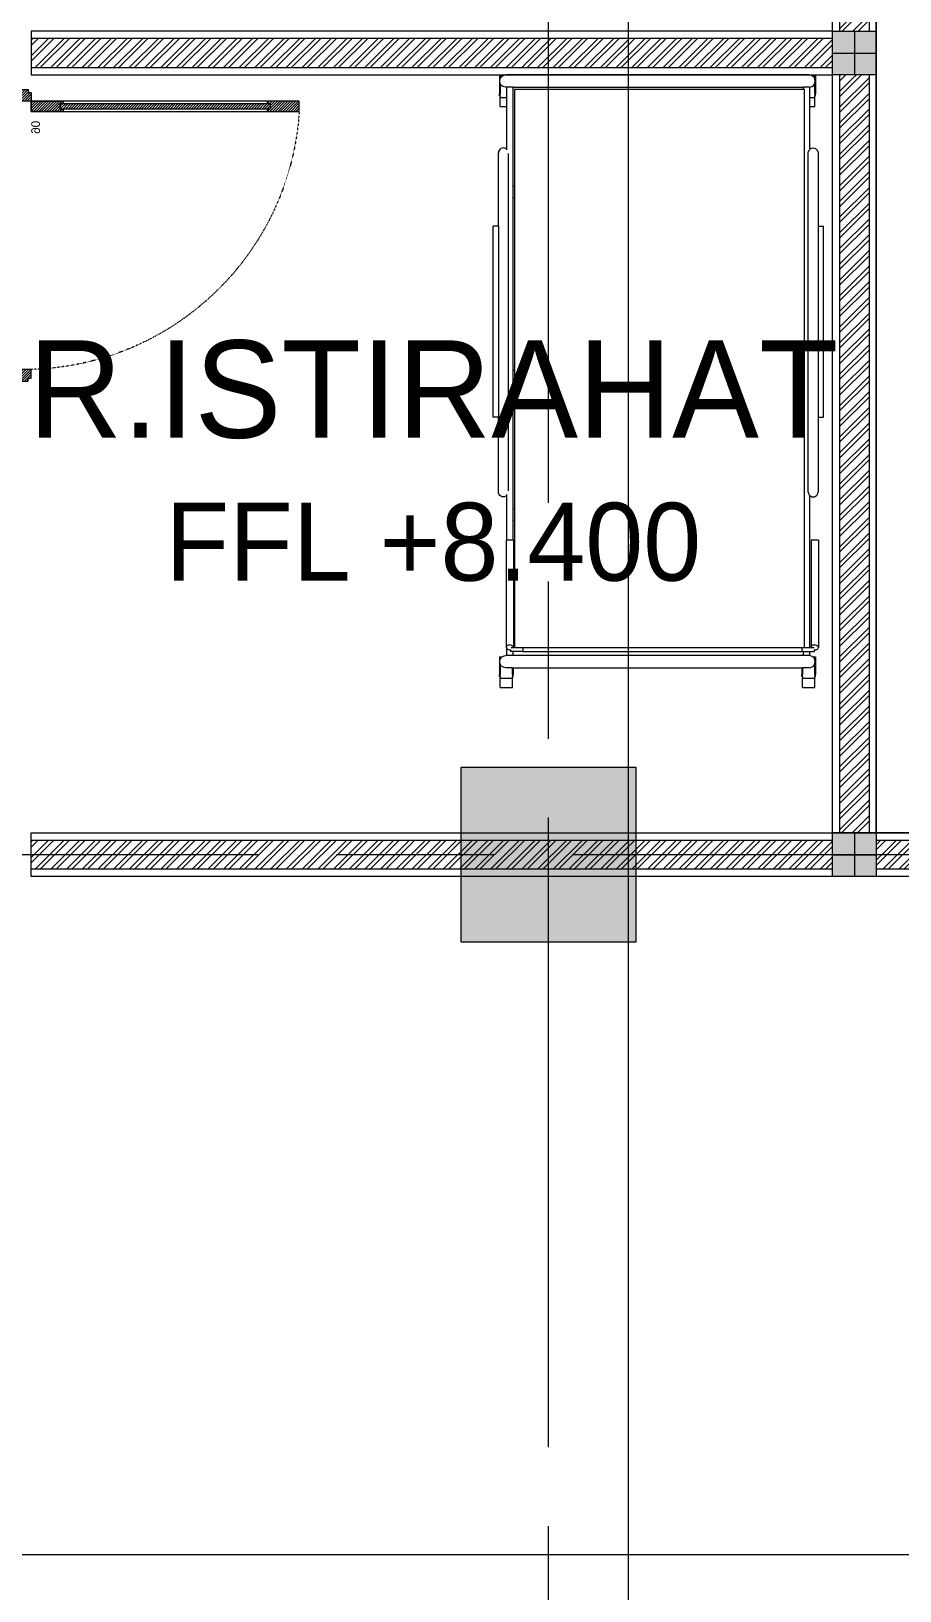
# Model space of a CAD drawing. Header units: millimetres. Extents: x -280308 to 6402717, y -14 to 2073074.
# Drawn here: x -12217 to -9236, y 490348 to 495698 of the extents above; entities that cross this region are included whole.
import ezdxf
from ezdxf.enums import TextEntityAlignment as Align

# ---------------------------------------------------------------- set-up
doc = ezdxf.new("R2010")
doc.units = ezdxf.units.MM
for name, pattern in [('ACAD_ISO03W100', [30, 12, -18]), ('ACAD_ISO08W100', [36, 24, -3, 6, -3]), ('DASHED2', [0.375, 0.25, -0.125]), ('I02_HIDDEN', [6, 4, -2])]:
    doc.linetypes.add(name, pattern=pattern)
doc.layers.get('0').update_dxf_attribs({"lineweight": 0})
for name, color, linetype, lineweight in [('_Door & Window', 1, 'Continuous', 0), ('A-ALINE-1', 91, 'Continuous', 20), ('A-ALINE-3', 111, 'Continuous', 15), ('A-ALINE-6', 117, 'Continuous', 9), ('A-ANNOTATION', 144, 'Continuous', 0), ('A-Furn', 250, 'Continuous', 0), ('A-Z22-T-Anno_Text', 152, 'Continuous', 9), ('A-Z774-E-Hidden', 142, 'I02_HIDDEN', 0), ('ARSIR', 251, 'Continuous', 0), ('Struktur', 80, 'Continuous', 20)]:
    doc.layers.add(name, color=color, linetype=linetype, lineweight=lineweight)
doc.layers.add('A-FILL-1', color=7, linetype='Continuous', lineweight=0, true_color=0x454545)
doc.layers.add('A-TEXT', color=254, linetype='Continuous')
doc.styles.add('Annotative', font='arial.ttf', dxfattribs={"height": 1.25})
doc.styles.add('CENTURY', font='GOTHIC.TTF')
doc.styles.get("Standard").update_dxf_attribs({"font": 'arial.ttf'})
doc.styles.add('TGF_A', font='arial.ttf')
pattern_1 = [(135, (51.1804, 3e-10), (-4.490128, -4.490128), [])]

# ---------------------------------------------------------------- blocks, each defined once
blk = doc.blocks.new('A$Ccf87384a')
blk.add_wipeout([(-75, 75), (75, 75), (75, -75), (-75, -75)])
blk.add_wipeout([(-75, -75), (-75, 75), (75, 75), (75, -75)])
at = {"layer": 'A-FILL-1', "ltscale": 0.25}
h = blk.add_hatch(color=256, dxfattribs=at)
h.dxf.hatch_style = 1
h.paths.add_polyline_path([(-75, -75), (-75, 75), (75, 75), (75, -75)])
at = {"layer": 'A-ALINE-1'}
blk.add_lwpolyline([(-75, -75), (-75, 75), (75, 75), (75, -75)], close=True, dxfattribs=at)
at = {"layer": 'A-FILL-1', "ltscale": 0.25}
for p, q in [((0, 75), (0, -75)), ((-75, 0), (75, 0))]:
    blk.add_line(p, q, dxfattribs=at)
blk = doc.blocks.new('P180')
at = {"layer": 'A-Furn'}
h = blk.add_hatch(dxfattribs=at)
h.set_pattern_fill('ANSI31', color=256, scale=2, angle=450, style=0)
h.paths.add_polyline_path([(-30765.8, -2658.3), (-30755.8, -2658.3), (-30755.8, -2648.3), (-30625.8, -2648.3), (-30625.8, -2658.3), (-30615.8, -2658.3), (-30615.8, -2688.3), (-30650.8, -2688.3), (-30650.8, -2698.3), (-30765.8, -2698.3)])
h = blk.add_hatch(dxfattribs=at)
h.set_pattern_fill('ANSI31', color=256, scale=2, angle=450, style=0)
h.set_pattern_definition([(135, (51.1804, -604.547), (-4.490128, -4.490128), [])])
h.paths.add_polyline_path([(-30615.8, -3608.3), (-30505.8, -3608.3), (-30505.8, -3600.3), (-30515.8, -3600.3), (-30515.8, -3581.3), (-30505.8, -3581.3), (-30505.8, -3573.3), (-30615.8, -3573.3)])
h = blk.add_hatch(dxfattribs=at)
h.set_pattern_fill('ANSI31', color=256, scale=2, angle=450, style=0)
h.set_pattern_definition(pattern_1)
h.paths.add_polyline_path([(-29795.8, -3600.3), (-29795.8, -3581.3), (-30515.8, -3581.3), (-30515.8, -3600.3)])
h = blk.add_hatch(dxfattribs=at)
h.set_pattern_fill('ANSI31', color=256, scale=2, angle=450, style=0)
h.set_pattern_definition(pattern_1)
h.paths.add_polyline_path([(-29695.8, -3608.3), (-29805.8, -3608.3), (-29805.8, -3600.3), (-29795.8, -3600.3), (-29795.8, -3581.3), (-29805.8, -3581.3), (-29805.8, -3573.3), (-29695.8, -3573.3)])
h = blk.add_hatch(dxfattribs=at)
h.set_pattern_fill('ANSI31', color=256, scale=2, angle=450, style=0)
h.paths.add_polyline_path([(-30765.8, -3638.3), (-30755.8, -3638.3), (-30755.8, -3648.3), (-30625.8, -3648.3), (-30625.8, -3638.3), (-30615.8, -3638.3), (-30615.8, -3608.3), (-30650.8, -3608.3), (-30650.8, -3598.3), (-30765.8, -3598.3)])
at = {"layer": '_Door & Window'}
for points in [[(-30765.8, -2658.3), (-30755.8, -2658.3), (-30755.8, -2648.3), (-30625.8, -2648.3), (-30625.8, -2658.3), (-30615.8, -2658.3), (-30615.8, -2688.3), (-30650.8, -2688.3), (-30650.8, -2698.3), (-30765.8, -2698.3), (-30765.8, -2658.3)], [(-30615.8, -3608.3), (-30505.8, -3608.3), (-30505.8, -3600.3), (-30515.8, -3600.3), (-30515.8, -3581.3), (-30505.8, -3581.3), (-30505.8, -3573.3), (-30615.8, -3573.3), (-30615.8, -3608.3)], [(-29695.8, -3608.3), (-29805.8, -3608.3), (-29805.8, -3600.3), (-29795.8, -3600.3), (-29795.8, -3581.3), (-29805.8, -3581.3), (-29805.8, -3573.3), (-29695.8, -3573.3), (-29695.8, -3608.3)], [(-30765.8, -3638.3), (-30755.8, -3638.3), (-30755.8, -3648.3), (-30625.8, -3648.3), (-30625.8, -3638.3), (-30615.8, -3638.3), (-30615.8, -3608.3), (-30650.8, -3608.3), (-30650.8, -3598.3), (-30765.8, -3598.3), (-30765.8, -3638.3)]]:
    blk.add_lwpolyline(points, dxfattribs=at)
blk.add_lwpolyline([(-30615.8, -3608.3), (-30615.8, -3573.3), (-29695.8, -3573.3), (-29695.8, -3608.3)], close=True, dxfattribs=at)
at = {"layer": '_Door & Window', "linetype": 'ACAD_ISO03W100', "ltscale": 0.02}
blk.add_arc((-30640.5, -3634.6), 946.6, 3.7152, 88.5077, dxfattribs=at)
at = {"layer": 'A-Furn'}
blk.add_lwpolyline([(-29795.8, -3600.3), (-29795.8, -3581.3), (-30515.8, -3581.3), (-30515.8, -3600.3)], close=True, dxfattribs=at)
at = {"layer": 'Defpoints', "ltscale": 0.25, "insert": (-30585.6, -3496.2), "char_height": 30, "attachment_point": 1, "rotation": 270, "style": 'CENTURY'}
blk.add_mtext_dynamic_manual_height_columns('90', width=78.467, gutter_width=750, heights=[0], dxfattribs=at)
blk = doc.blocks.new('A$Cde128566')
at = {"color": 0, "linetype": 'ByBlock', "lineweight": -2}
for p, q in [((-0.8762, -0.0012), (-0.8672, 0)), ((0.8672, 0), (-0.8672, 0)), ((0.8762, -0.0012), (0.8672, 0)), ((-0.9033, -0.0069), (-0.9033, -0.1076)), ((-0.9033, -0.0069), (-0.8994, -0.0069)), ((-0.9022, -0.035), (-0.901, -0.0259)), ((-0.901, -0.0441), (-0.9022, -0.035)), ((-0.901, -0.0259), (-0.8994, -0.0221)), ((-0.8994, -0.0479), (-0.901, -0.0441)), ((-0.8994, -0.0069), (-0.8876, -0.0069)), ((-0.8994, -0.0069), (-0.8994, -0.0221)), ((-0.8994, -0.0221), (-0.8975, -0.0175)), ((-0.8994, -0.0479), (-0.8994, -0.1076)), ((-0.8975, -0.0525), (-0.8994, -0.0479)), ((-0.8975, -0.0175), (-0.8919, -0.0103)), ((-0.8919, -0.0597), (-0.8975, -0.0525)), ((-0.8919, -0.0103), (-0.8876, -0.0069)), ((-0.8847, -0.0653), (-0.8919, -0.0597)), ((-0.8876, -0.0069), (-0.8847, -0.0047)), ((-0.8847, -0.0047), (-0.8762, -0.0012)), ((-0.8762, -0.0688), (-0.8847, -0.0653)), ((-0.8672, -0.07), (-0.8762, -0.0688)), ((-0.8625, -0.07), (-0.8672, -0.07)), ((-0.8625, -0.07), (-0.8625, -0.1285)), ((-0.8248, -0.07), (-0.8625, -0.07)), ((-0.8248, -0.634), (-0.8248, -0.07)), ((-0.8248, -0.07), (0.8342, -0.07)), ((0.8342, -0.0823), (-0.8183, -0.0823)), ((-0.8183, -0.0823), (-0.8183, -0.634)), ((0.8342, -0.07), (0.8342, -0.0823)), ((0.8672, -0.07), (0.8342, -0.07)), ((0.8407, -0.0823), (0.8342, -0.0823)), ((0.8407, -3.2729), (0.8407, -0.0823)), ((0.8672, -0.07), (0.8719, -0.0694)), ((0.8719, -0.0694), (0.8762, -0.0688)), ((0.8719, -0.1285), (0.8719, -0.0694)), ((0.8847, -0.0047), (0.8762, -0.0012)), ((0.8762, -0.0688), (0.8847, -0.0653)), ((0.8876, -0.0069), (0.8847, -0.0047)), ((0.8847, -0.0653), (0.8919, -0.0597)), ((0.8876, -0.0069), (0.9002, -0.0069)), ((0.8919, -0.0103), (0.8876, -0.0069)), ((0.8975, -0.0175), (0.8919, -0.0103)), ((0.8919, -0.0597), (0.8975, -0.0525)), ((0.9002, -0.0241), (0.8975, -0.0175)), ((0.8975, -0.0525), (0.9002, -0.0459)), ((0.9002, -0.0069), (0.9041, -0.0069)), ((0.9002, -0.0241), (0.9002, -0.0069)), ((0.901, -0.0259), (0.9002, -0.0241)), ((0.9002, -0.0459), (0.901, -0.0441)), ((0.9002, -0.1076), (0.9002, -0.0459)), ((0.9022, -0.035), (0.901, -0.0259)), ((0.901, -0.0441), (0.9022, -0.035)), ((0.9041, -0.0069), (0.9041, -0.1076)), ((-0.9033, -0.1194), (-0.9033, -0.1076)), ((-0.9033, -0.1076), (-0.8994, -0.1076)), ((-0.9033, -0.1194), (-0.8994, -0.1194)), ((-0.8994, -0.1194), (-0.8994, -0.1076)), ((-0.8994, -0.1194), (-0.8994, -0.1285)), ((-0.8994, -0.1285), (-0.8625, -0.1285)), ((-0.8994, -0.1813), (-0.8994, -0.1285)), ((-0.8625, -0.1285), (-0.8625, -0.1813)), ((0.8719, -0.1285), (0.9002, -0.1285)), ((0.8719, -0.1813), (0.8719, -0.1285)), ((0.9002, -0.1076), (0.9041, -0.1076)), ((0.9002, -0.1076), (0.9002, -0.1194)), ((0.9002, -0.1194), (0.9041, -0.1194)), ((0.9002, -0.1285), (0.9002, -0.1194)), ((0.9002, -0.1813), (0.9002, -0.1285)), ((0.9041, -0.1194), (0.9041, -0.1076)), ((-0.8994, -0.1813), (-0.8625, -0.1813)), ((-0.8625, -0.1813), (-0.8625, -0.425)), ((0.8719, -0.1813), (0.9002, -0.1813)), ((0.8719, -0.425), (0.8719, -0.1813)), ((-0.9083, -0.4382), (-0.9093, -0.4455)), ((-0.9093, -0.8653), (-0.9093, -0.4455)), ((-0.9055, -0.4315), (-0.9083, -0.4382)), ((-0.9011, -0.4257), (-0.9055, -0.4315)), ((-0.8953, -0.4212), (-0.9011, -0.4257)), ((-0.8885, -0.4184), (-0.8953, -0.4212)), ((-0.8813, -0.4175), (-0.8885, -0.4184)), ((-0.8741, -0.4185), (-0.8813, -0.4175)), ((-0.8673, -0.4213), (-0.8741, -0.4185)), ((-0.8625, -0.425), (-0.8673, -0.4213)), ((-0.8625, -0.425), (-0.8625, -0.428)), ((0.8627, -0.4455), (0.8637, -0.4383)), ((0.8627, -2.3845), (0.8627, -0.4455)), ((0.8637, -0.4383), (0.8664, -0.4315)), ((0.8664, -0.4315), (0.8709, -0.4257)), ((0.8709, -0.4257), (0.8719, -0.425)), ((0.8767, -0.4213), (0.8719, -0.425)), ((0.8767, -0.4213), (0.8834, -0.4185)), ((0.8834, -0.4185), (0.8907, -0.4175)), ((0.8907, -0.4175), (0.8979, -0.4184)), ((0.8979, -0.4184), (0.9047, -0.4212)), ((0.9047, -0.4212), (0.9105, -0.4257)), ((0.9105, -0.4257), (0.9149, -0.4315)), ((0.9177, -0.4382), (0.9149, -0.4315)), ((0.9177, -0.4382), (0.9186, -0.4455)), ((0.9186, -0.4455), (0.9186, -0.8653)), ((-0.8533, -0.4491), (-0.8533, -2.3769)), ((-0.8248, -0.7008), (-0.8248, -0.634)), ((-0.8248, -0.634), (-0.8183, -0.634)), ((-0.8248, -0.7008), (-0.8183, -0.7008)), ((-0.8248, -1.6858), (-0.8248, -0.7008)), ((-0.8183, -0.634), (-0.8183, -0.7008)), ((-0.8183, -0.7008), (-0.8183, -1.6858)), ((-0.9395, -1.9573), (-0.9395, -0.8653)), ((-0.9093, -0.8653), (-0.9395, -0.8653)), ((-0.9093, -0.8653), (-0.9093, -1.9573)), ((0.9186, -0.8653), (0.9489, -0.8653)), ((0.9186, -0.8653), (0.9186, -1.9573)), ((0.9489, -1.9573), (0.9489, -0.8653)), ((-0.8248, -1.7525), (-0.8248, -1.6858)), ((-0.8248, -1.6858), (-0.8183, -1.6858)), ((-0.8183, -1.6858), (-0.8183, -1.7525)), ((-0.8248, -1.7525), (-0.8183, -1.7525)), ((-0.8248, -2.4784), (-0.8248, -1.7525)), ((-0.8183, -1.7525), (-0.8183, -2.4784)), ((-0.9093, -1.9573), (-0.9395, -1.9573)), ((-0.9093, -2.3845), (-0.9093, -1.9573)), ((0.9186, -1.9573), (0.9489, -1.9573)), ((0.9186, -1.9573), (0.9186, -2.3845)), ((-0.9083, -2.3918), (-0.9093, -2.3845)), ((-0.9055, -2.3985), (-0.9083, -2.3918)), ((-0.9011, -2.4043), (-0.9055, -2.3985)), ((-0.8953, -2.4087), (-0.9011, -2.4043)), ((-0.8625, -2.405), (-0.8673, -2.4087)), ((-0.8625, -2.3986), (-0.8625, -2.405)), ((-0.8625, -2.405), (-0.8625, -2.6595)), ((0.8627, -2.3845), (0.8637, -2.3917)), ((0.8637, -2.3917), (0.8664, -2.3985)), ((0.8664, -2.3985), (0.8709, -2.4043)), ((0.8709, -2.4043), (0.8719, -2.405)), ((0.8719, -3.2729), (0.8719, -2.405)), ((0.8719, -2.405), (0.8767, -2.4087)), ((0.9047, -2.4087), (0.9105, -2.4043)), ((0.9105, -2.4043), (0.9149, -2.3985)), ((0.9149, -2.3985), (0.9177, -2.3918)), ((0.9177, -2.3918), (0.9186, -2.3845)), ((-0.8885, -2.4115), (-0.8953, -2.4087)), ((-0.8813, -2.4125), (-0.8885, -2.4115)), ((-0.8741, -2.4115), (-0.8813, -2.4125)), ((-0.8673, -2.4087), (-0.8741, -2.4115)), ((-0.8248, -2.5451), (-0.8248, -2.4784)), ((-0.8248, -2.4784), (-0.8183, -2.4784)), ((-0.8183, -2.4784), (-0.8183, -2.5451)), ((0.8767, -2.4087), (0.8834, -2.4115)), ((0.8834, -2.4115), (0.8907, -2.4125)), ((0.8907, -2.4125), (0.8979, -2.4115)), ((0.8979, -2.4115), (0.9047, -2.4087)), ((-0.8248, -2.5451), (-0.8183, -2.5451)), ((-0.8248, -2.6595), (-0.8248, -2.5451)), ((-0.8183, -2.5451), (-0.8183, -3.2729)), ((-0.8642, -2.6595), (-0.8625, -2.6595)), ((-0.8642, -2.6595), (-0.8642, -3.2726)), ((-0.8248, -2.6595), (-0.8625, -2.6595)), ((-0.8234, -2.6595), (-0.8248, -2.6595)), ((-0.8234, -2.6595), (-0.8234, -3.2729)), ((0.9203, -2.6595), (0.8795, -2.6595)), ((0.8795, -2.6595), (0.8795, -3.2726)), ((0.9203, -2.6595), (0.9203, -3.2733)), ((-0.8637, -3.269), (-0.8642, -3.2726)), ((-0.8642, -3.2726), (-0.8634, -3.2762)), ((-0.8618, -3.2657), (-0.8637, -3.269)), ((-0.8634, -3.2762), (-0.8625, -3.2776)), ((-0.8625, -3.2776), (-0.8625, -3.3195)), ((-0.8625, -3.2776), (-0.8612, -3.2796)), ((-0.8587, -3.2629), (-0.8618, -3.2657)), ((-0.8612, -3.2796), (-0.8578, -3.2825)), ((-0.8546, -3.2607), (-0.8587, -3.2629)), ((-0.8578, -3.2825), (-0.8535, -3.2848)), ((-0.8498, -3.2594), (-0.8546, -3.2607)), ((-0.8535, -3.2848), (-0.8485, -3.2863)), ((-0.8445, -3.2591), (-0.8498, -3.2594)), ((-0.8485, -3.2863), (-0.8432, -3.2868)), ((-0.8392, -3.2596), (-0.8445, -3.2591)), ((-0.8432, -3.2868), (-0.8395, -3.2865)), ((-0.8395, -3.2865), (-0.8379, -3.2864)), ((-0.8395, -3.2865), (-0.8395, -3.2967)), ((-0.8248, -3.2967), (-0.8395, -3.2967)), ((-0.8342, -3.2611), (-0.8392, -3.2596)), ((-0.8379, -3.2864), (-0.8366, -3.2861)), ((-0.8366, -3.2729), (-0.8235, -3.2729)), ((-0.8299, -3.2634), (-0.8342, -3.2611)), ((-0.8265, -3.2663), (-0.8299, -3.2634)), ((-0.8243, -3.2697), (-0.8265, -3.2663)), ((-0.8248, -3.3195), (-0.8248, -3.2967)), ((-0.7695, -3.2967), (-0.8248, -3.2967)), ((-0.8235, -3.2729), (-0.8243, -3.2697)), ((-0.8234, -3.2729), (-0.8235, -3.2729)), ((-0.8183, -3.2729), (-0.8234, -3.2729)), ((-0.8183, -3.2729), (-0.7695, -3.2729)), ((-0.7695, -3.2729), (-0.7695, -3.2967)), ((-0.7695, -3.2729), (0.8265, -3.2729)), ((-0.7695, -3.2967), (0.8265, -3.2967)), ((0.8265, -3.2729), (0.8265, -3.2967)), ((0.8265, -3.2729), (0.8407, -3.2729)), ((0.8342, -3.2967), (0.8265, -3.2967)), ((0.8342, -3.2967), (0.8342, -3.3195)), ((0.8342, -3.2967), (0.8719, -3.2967)), ((0.8407, -3.2729), (0.8719, -3.2729)), ((0.8719, -3.2729), (0.8795, -3.2729)), ((0.8719, -3.3201), (0.8719, -3.2967)), ((0.8719, -3.2967), (0.8965, -3.2967)), ((0.88, -3.269), (0.8795, -3.2726)), ((0.8795, -3.2726), (0.8795, -3.2729)), ((0.8795, -3.2729), (0.8954, -3.2729)), ((0.8819, -3.2657), (0.88, -3.269)), ((0.885, -3.2629), (0.8819, -3.2657)), ((0.8891, -3.2607), (0.885, -3.2629)), ((0.894, -3.2594), (0.8891, -3.2607)), ((0.8992, -3.2591), (0.894, -3.2594)), ((0.8954, -3.2863), (0.8965, -3.2864)), ((0.8965, -3.2864), (0.8965, -3.2967)), ((0.8965, -3.2864), (0.9006, -3.2868)), ((0.9045, -3.2596), (0.8992, -3.2591)), ((0.9006, -3.2868), (0.9058, -3.2864)), ((0.9095, -3.2611), (0.9045, -3.2596)), ((0.9058, -3.2864), (0.9107, -3.2851)), ((0.9139, -3.2634), (0.9095, -3.2611)), ((0.9107, -3.2851), (0.9148, -3.283)), ((0.9172, -3.2663), (0.9139, -3.2634)), ((0.9148, -3.283), (0.9179, -3.2802)), ((0.9194, -3.2697), (0.9172, -3.2663)), ((0.9179, -3.2802), (0.9198, -3.2769)), ((0.9203, -3.2733), (0.9194, -3.2697)), ((0.9198, -3.2769), (0.9203, -3.2733)), ((-0.9033, -3.3276), (-0.9033, -3.4282)), ((-0.9033, -3.3276), (-0.8994, -3.3276)), ((-0.9022, -3.3545), (-0.901, -3.3455)), ((-0.901, -3.3636), (-0.9022, -3.3545)), ((-0.901, -3.3455), (-0.8994, -3.3416)), ((-0.8994, -3.3675), (-0.901, -3.3636)), ((-0.8994, -3.3276), (-0.889, -3.3276)), ((-0.8994, -3.3276), (-0.8994, -3.3416)), ((-0.8994, -3.3416), (-0.8975, -3.337)), ((-0.8994, -3.3675), (-0.8994, -3.4282)), ((-0.8975, -3.372), (-0.8994, -3.3675)), ((-0.8975, -3.337), (-0.8919, -3.3298)), ((-0.8919, -3.3793), (-0.8975, -3.372)), ((-0.8919, -3.3298), (-0.889, -3.3276)), ((-0.8847, -3.3848), (-0.8919, -3.3793)), ((-0.889, -3.3276), (-0.8847, -3.3242)), ((-0.8847, -3.3242), (-0.8762, -3.3207)), ((-0.8762, -3.3883), (-0.8847, -3.3848)), ((-0.8762, -3.3207), (-0.8672, -3.3195)), ((-0.8672, -3.3895), (-0.8762, -3.3883)), ((-0.8625, -3.3195), (-0.8672, -3.3195)), ((-0.8248, -3.3195), (-0.8625, -3.3195)), ((0.8342, -3.3195), (-0.8248, -3.3195)), ((0.8672, -3.3195), (0.8342, -3.3195)), ((0.8719, -3.3201), (0.8672, -3.3195)), ((0.8672, -3.3895), (0.8762, -3.3883)), ((0.8762, -3.3207), (0.8719, -3.3201)), ((0.8847, -3.3242), (0.8762, -3.3207)), ((0.8762, -3.3883), (0.8847, -3.3848)), ((0.889, -3.3276), (0.8847, -3.3242)), ((0.8847, -3.3848), (0.8919, -3.3793)), ((0.889, -3.3276), (0.9002, -3.3276)), ((0.8919, -3.3298), (0.889, -3.3276)), ((0.8975, -3.337), (0.8919, -3.3298)), ((0.8919, -3.3793), (0.8975, -3.372)), ((0.9002, -3.3436), (0.8975, -3.337)), ((0.8975, -3.372), (0.9002, -3.3655)), ((0.9002, -3.3276), (0.9041, -3.3276)), ((0.9002, -3.3436), (0.9002, -3.3276)), ((0.901, -3.3455), (0.9002, -3.3436)), ((0.9002, -3.3655), (0.901, -3.3636)), ((0.9002, -3.4282), (0.9002, -3.3655)), ((0.9022, -3.3545), (0.901, -3.3455)), ((0.901, -3.3636), (0.9022, -3.3545)), ((0.9041, -3.3276), (0.9041, -3.4282)), ((-0.9033, -3.44), (-0.9033, -3.4282)), ((-0.9033, -3.4282), (-0.8994, -3.4282)), ((-0.9033, -3.44), (-0.8994, -3.44)), ((-0.8994, -3.44), (-0.8994, -3.4282)), ((-0.8994, -3.44), (-0.8994, -3.4491)), ((-0.8994, -3.4491), (-0.8288, -3.4491)), ((-0.8994, -3.5019), (-0.8994, -3.4491)), ((-0.8288, -3.3895), (-0.8672, -3.3895)), ((-0.8288, -3.4282), (-0.8288, -3.3895)), ((-0.8288, -3.3895), (-0.8249, -3.3895)), ((-0.8288, -3.4282), (-0.8249, -3.4282)), ((-0.8288, -3.4282), (-0.8288, -3.44)), ((-0.8288, -3.44), (-0.8249, -3.44)), ((-0.8288, -3.4491), (-0.8288, -3.44)), ((-0.8288, -3.5019), (-0.8288, -3.4491)), ((-0.8249, -3.3895), (-0.8249, -3.4282)), ((-0.8249, -3.3895), (0.8257, -3.3895)), ((-0.8249, -3.44), (-0.8249, -3.4282)), ((0.8257, -3.3895), (0.8257, -3.4282)), ((0.8257, -3.3895), (0.8296, -3.3895)), ((0.8257, -3.44), (0.8257, -3.4282)), ((0.8257, -3.4282), (0.8296, -3.4282)), ((0.8257, -3.44), (0.8296, -3.44)), ((0.8296, -3.3895), (0.8296, -3.4282)), ((0.8672, -3.3895), (0.8296, -3.3895)), ((0.8296, -3.44), (0.8296, -3.4282)), ((0.8296, -3.44), (0.8296, -3.4491)), ((0.8296, -3.4491), (0.9002, -3.4491)), ((0.8296, -3.5019), (0.8296, -3.4491)), ((0.9002, -3.4282), (0.9041, -3.4282)), ((0.9002, -3.4282), (0.9002, -3.44)), ((0.9002, -3.44), (0.9041, -3.44)), ((0.9002, -3.4491), (0.9002, -3.44)), ((0.9002, -3.5019), (0.9002, -3.4491)), ((0.9041, -3.44), (0.9041, -3.4282)), ((-0.8994, -3.5019), (-0.8288, -3.5019)), ((0.8296, -3.5019), (0.9002, -3.5019))]:
    blk.add_line(p, q, dxfattribs=at)
blk = doc.blocks.new('A$C286adef0')
at = {"layer": 'A-FILL-1', "ltscale": 0.25}
h = blk.add_hatch(dxfattribs=at)
h.set_pattern_fill('ANSI32', color=256, scale=4, angle=180)
h.set_pattern_definition([(225, (141250.98, -37589.12), (26.940768, -26.940768), []), (225, (141233.02, -37589.12), (26.940768, -26.940768), [])])
h.paths.add_polyline_path([(36572.8, -7497), (36572.8, -1747), (36672.8, -1747), (36672.8, -7497)])
h = blk.add_hatch(dxfattribs=at)
h.set_pattern_fill('ANSI32', color=256, scale=4, angle=180)
h.set_pattern_definition([(225, (-254914.15, -224008.79), (26.9407684, -26.9407684), []), (225, (-254932.112, -224008.79), (26.9407684, -26.9407684), [])])
h.paths.add_polyline_path([(33797.8, -7522), (39597.8, -7522), (39597.8, -7622), (33797.8, -7622)])
at = {"layer": 'A-ALINE-3', "linetype": 'Continuous'}
for points in [[(36572.8, -7497), (36572.8, -1747), (36672.8, -1747), (36672.8, -7497)], [(33797.8, -7522), (39597.8, -7522), (39597.8, -7622), (33797.8, -7622)]]:
    blk.add_lwpolyline(points, close=True, dxfattribs=at)
at = {"layer": 'A-ALINE-6'}
for points in [[(36547.8, -7497), (36547.8, -1747), (36697.8, -1747), (36697.8, -7497)], [(33797.8, -7497), (39597.8, -7497), (39597.8, -7647), (33797.8, -7647)], [(30372.8, -9972), (53622.8, -9972), (53622.8, -12972), (30372.8, -12972)]]:
    blk.add_lwpolyline(points, close=True, dxfattribs=at)
at = {"xscale": 600, "yscale": 600, "zscale": 600}
blk.add_blockref('A$Cde128566', (35946.8, -4897), dxfattribs=at)
at = {"xscale": -1, "rotation": 180}
blk.add_blockref('P180', (64413.6, -8595.3), dxfattribs=at)
at = {"ltscale": 0.25}
for p in [(36622.8, -4822), (36622.8, -7572)]:
    blk.add_blockref('A$Ccf87384a', p, dxfattribs=at)
at = {"layer": 'A-FILL-1', "ltscale": 0.25}
h = blk.add_hatch(dxfattribs=at)
h.set_pattern_fill('ANSI32', color=256, scale=4, angle=180)
h.set_pattern_definition([(225, (-254914.15, -221258.79), (26.9407684, -26.9407684), []), (225, (-254932.112, -221258.79), (26.9407684, -26.9407684), [])])
h.paths.add_polyline_path([(36547.8, -4772), (33797.8, -4772), (33797.8, -4872), (36547.8, -4872)])
at = {"color": 0, "linetype": 'DASHED2', "lineweight": -2, "ltscale": 6}
blk.add_lwpolyline([(36697.8, -4622), (40697.8, -4622), (40697.8, -7497), (36697.8, -7497)], close=True, dxfattribs=at)
at = {"layer": 'A-ALINE-3', "linetype": 'Continuous'}
blk.add_lwpolyline([(36547.8, -4772), (33797.8, -4772), (33797.8, -4872), (36547.8, -4872)], close=True, dxfattribs=at)
at = {"layer": 'A-ALINE-6'}
blk.add_lwpolyline([(36547.8, -4747), (33797.8, -4747), (33797.8, -4897), (36547.8, -4897)], close=True, dxfattribs=at)
blk = doc.blocks.new('*U552')
at = {"layer": 'A-ANNOTATION', "linetype": 'ACAD_ISO08W100', "ltscale": 0.25}
blk.add_lwpolyline([(0, -5), (0, -90.561)], dxfattribs=at)
at = {"layer": 'A-TEXT'}
blk.add_attdef('N', text='', height=0.9, dxfattribs=at).set_placement((0, 2.75), align=Align.MIDDLE_CENTER)
blk = doc.blocks.new('*U539')
at = {"layer": 'A-ANNOTATION', "linetype": 'ACAD_ISO08W100', "ltscale": 0.25}
blk.add_lwpolyline([(0, -7.641), (0, -228.348)], dxfattribs=at)
at = {"layer": 'A-TEXT'}
blk.add_attdef('N', text='', height=0.9, dxfattribs=at).set_placement((0, 2.75), align=Align.MIDDLE_CENTER)
blk = doc.blocks.new('A$Cf37525da')
at = {"color": 124, "xscale": -360.0000000000001, "yscale": 360.0000000000001, "zscale": 360.0000000000001}
for name, p, rotation in [('*U552', (-32750, -25932.8), 180), ('*U539', (4643.8, -5900), 270)]:
    blk.add_blockref(name, p, dxfattribs=dict(at, rotation=rotation))
blk = doc.blocks.new('A$Ce8dd3f65')
at = {"layer": 'ARSIR', "linetype": 'ByBlock', "lineweight": -2, "ltscale": 0.25}
h = blk.add_hatch(color=256, dxfattribs=at)
h.dxf.hatch_style = 1
h.paths.add_polyline_path([(30100, 3775), (30500, 3775), (30500, 4375), (30100, 4375)])
h.paths.add_polyline_path([(30050, 1875), (30550, 1875), (30550, 2375), (30050, 2375)])
h.paths.add_polyline_path([(44800, 1875), (45300, 1875), (45300, 2375), (44800, 2375)])
h.paths.add_polyline_path([(39025, 1875), (39525, 1875), (39525, 2375), (39025, 2375)])
h.paths.add_polyline_path([(0, 20200), (600, 20200), (600, 19600), (0, 19600)])
h.paths.add_polyline_path([(0, 600), (600, 600), (600, 0), (0, 0)])
h.paths.add_polyline_path([(0, 14300), (600, 14300), (600, 13700), (0, 13700)])
h.paths.add_polyline_path([(0, 5900), (600, 5900), (600, 6500), (0, 6500)])
h.paths.add_polyline_path([(4025, 20175), (4575, 20175), (4575, 19625), (4025, 19625)])
h.paths.add_polyline_path([(4000, 14300), (4600, 14300), (4600, 13700), (4000, 13700)])
h.paths.add_polyline_path([(4025, 25), (4575, 25), (4575, 575), (4025, 575)])
h.paths.add_polyline_path([(4000, 5900), (4600, 5900), (4600, 6500), (4000, 6500)])
h.paths.add_polyline_path([(9025, 20175), (9575, 20175), (9575, 19625), (9025, 19625)])
h.paths.add_polyline_path([(9000, 14300), (9600, 14300), (9600, 13700), (9000, 13700)])
h.paths.add_polyline_path([(9025, 25), (9575, 25), (9575, 575), (9025, 575)])
h.paths.add_polyline_path([(9000, 5900), (9600, 5900), (9600, 6500), (9000, 6500)])
h.paths.add_polyline_path([(15025, 20175), (15575, 20175), (15575, 19625), (15025, 19625)])
h.paths.add_polyline_path([(15000, 14300), (15600, 14300), (15600, 13700), (15000, 13700)])
h.paths.add_polyline_path([(15025, 25), (15575, 25), (15575, 575), (15025, 575)])
h.paths.add_polyline_path([(15000, 5900), (15600, 5900), (15600, 6500), (15000, 6500)])
h.paths.add_polyline_path([(21025, 20175), (21575, 20175), (21575, 19625), (21025, 19625)])
h.paths.add_polyline_path([(21000, 14300), (21600, 14300), (21600, 13700), (21000, 13700)])
h.paths.add_polyline_path([(21025, 25), (21575, 25), (21575, 575), (21025, 575)])
h.paths.add_polyline_path([(21000, 5900), (21600, 5900), (21600, 6500), (21000, 6500)])
h.paths.add_polyline_path([(27025, 20175), (27575, 20175), (27575, 19625), (27025, 19625)])
h.paths.add_polyline_path([(27000, 14300), (27600, 14300), (27600, 13700), (27000, 13700)])
h.paths.add_polyline_path([(27025, 25), (27575, 25), (27575, 575), (27025, 575)])
h.paths.add_polyline_path([(27000, 5900), (27600, 5900), (27600, 6500), (27000, 6500)])
h.paths.add_polyline_path([(33025, 20175), (33575, 20175), (33575, 19625), (33025, 19625)])
h.paths.add_polyline_path([(33000, 14300), (33600, 14300), (33600, 13700), (33000, 13700)])
h.paths.add_polyline_path([(33025, 25), (33575, 25), (33575, 575), (33025, 575)])
h.paths.add_polyline_path([(33000, 5900), (33600, 5900), (33600, 6500), (33000, 6500)])
h.paths.add_polyline_path([(39025, 20175), (39575, 20175), (39575, 19625), (39025, 19625)])
h.paths.add_polyline_path([(39000, 14300), (39600, 14300), (39600, 13700), (39000, 13700)])
h.paths.add_polyline_path([(39025, 25), (39575, 25), (39575, 575), (39025, 575)])
h.paths.add_polyline_path([(39000, 5900), (39600, 5900), (39600, 6500), (39000, 6500)])
h.paths.add_polyline_path([(44775, 20175), (45325, 20175), (45325, 19625), (44775, 19625)])
h.paths.add_polyline_path([(44750, 14300), (45350, 14300), (45350, 13700), (44750, 13700)])
h.paths.add_polyline_path([(44775, 25), (45325, 25), (45325, 575), (44775, 575)])
h.paths.add_polyline_path([(44775, 5900), (45375, 5900), (45375, 6500), (44775, 6500)])
h.paths.add_polyline_path([(49775, 20175), (50325, 20175), (50325, 19625), (49775, 19625)])
h.paths.add_polyline_path([(49750, 14300), (50350, 14300), (50350, 13700), (49750, 13700)])
h.paths.add_polyline_path([(49775, 25), (50325, 25), (50325, 575), (49775, 575)])
h.paths.add_polyline_path([(49750, 5900), (50350, 5900), (50350, 6500), (49750, 6500)])
h.paths.add_polyline_path([(53775, 20175), (54325, 20175), (54325, 19625), (53775, 19625)])
h.paths.add_polyline_path([(53750, 14300), (54350, 14300), (54350, 13700), (53750, 13700)])
h.paths.add_polyline_path([(53775, 25), (54325, 25), (54325, 575), (53775, 575)])
h.paths.add_polyline_path([(53750, 5900), (54350, 5900), (54350, 6500), (53750, 6500)])
h.paths.add_polyline_path([(45300, 3775), (45300, 4175), (44800, 4175), (44800, 3775)])
h.paths.add_polyline_path([(39550, 3775), (39550, 4175), (39050, 4175), (39050, 3775)])
h.paths.add_polyline_path([(27075, 3925), (27475, 3925), (27475, 4425), (27075, 4425)])
h.paths.add_polyline_path([(13300, 16650), (13700, 16650), (13700, 17150), (13300, 17150)])
h.paths.add_polyline_path([(13300, 19650), (13700, 19650), (13700, 20150), (13300, 20150)])
h.paths.add_polyline_path([(30050, 50), (30550, 50), (30550, 550), (30050, 550)])
at = {"layer": 'Struktur', "color": 0, "linetype": 'ByBlock', "lineweight": -2, "ltscale": 0.25}
blk.add_lwpolyline([(21000, 14300), (21600, 14300), (21600, 13700), (21000, 13700)], close=True, dxfattribs=at)
blk = doc.blocks.new('*U531')
at = {"layer": 'A-Z774-E-Hidden', "color": 0, "lineweight": -2}
blk.add_lwpolyline([(0, -6.2759), (5.1639, -6.2759, 0.414214), (5.2889, -6.1509), (5.2889, -1.0958, 0.414214), (5.1639, -0.9708), (0, -0.9708), (-2.4433, -0.9708, 0.414214), (-2.5683, -1.0958), (-2.5683, -6.1509, 0.414214), (-2.4433, -6.2759)], format="xyb", close=True, dxfattribs=at)
at = {"color": 7, "lineweight": -2, "style": 'TGF_A', "flags": 8}
for tag, height, p in [('NOTE1', 0.0625, (0, 0.3375)), ('DET', 0.0938, (0, 0.0961)), ('SHT', 0.075, (0, -0.1021)), ('NOTE2', 0.0625, (0, -0.3994))]:
    blk.add_attdef(tag, text='', height=height, dxfattribs=at).set_placement(p, align=Align.MIDDLE)
blk = doc.blocks.new('3')
at = {"ltscale": 0.25}
blk.add_blockref('A$C286adef0', (-46014.9, 500445.2), dxfattribs=at)
blk.add_blockref('A$Cf37525da', (22307.9, 498773.3), dxfattribs=at)
at = {"layer": 'A-Z22-T-Anno_Text', "color": 124, "lineweight": 20, "xscale": 4266.666666600002, "yscale": 4266.666666600002, "zscale": 4266.666666600002}
blk.add_blockref('*U531', (790.1, 504417.4), dxfattribs=at)
at = {"layer": 'Struktur', "ltscale": 0.25}
blk.add_blockref('A$Ce8dd3f65', (-31742.1, 478873.3), dxfattribs=at)
at = {"layer": 'A-TEXT', "ltscale": 0.25, "insert": (-13503.2, 494637.6), "char_height": 267.3, "attachment_point": 1, "style": 'Annotative'}
blk.add_mtext_dynamic_manual_height_columns('\\pxqc;{\\fCentury Gothic|b0|i0|c0|p34;\\H1.25x;R.ISTIRAHAT\\P\\H0.8x;FFL +8.400}', width=5332.382, gutter_width=1670.6, heights=[0], dxfattribs=at)

msp = doc.modelspace()

# ---------------------------------------------------------------- block references
msp.add_blockref('3', (0, 0))

doc.saveas('drawing.dxf')
